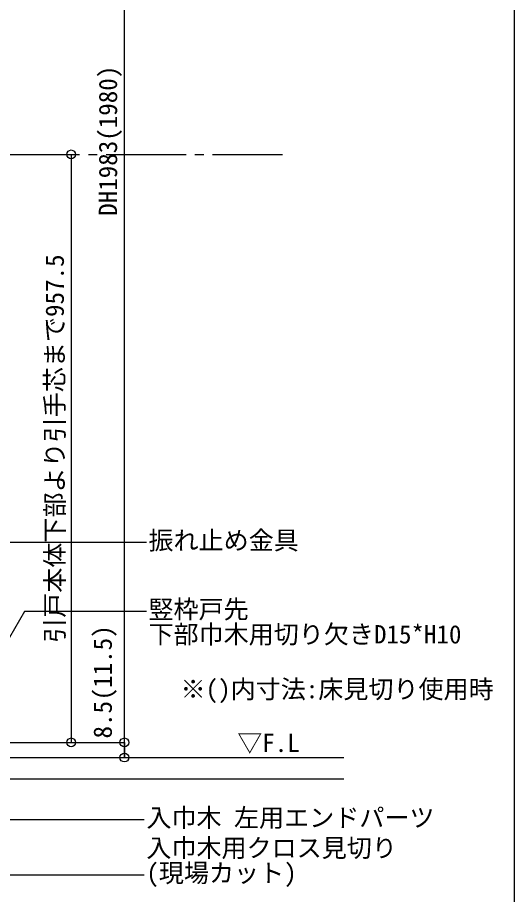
# Model space of a CAD drawing. Units: millimetres, scale not verified. Extents: x -1051 to 1051, y -744 to 744.
# Drawn here: x 707.5 to 987.5, y -243.7 to 250 of the extents above; entities that cross this region are included whole.
import ezdxf
from ezdxf.enums import TextEntityAlignment as Align

# ---------------------------------------------------------------- set-up
doc = ezdxf.new("R2010")
doc.units = ezdxf.units.MM
doc.header["$LTSCALE"] = 5
doc.linetypes.add('CHAIN2', pattern=[12, 9, -1, 1, -1])
for name, color, linetype in [('0-0', 7, 'Continuous'), ('1-0', 7, 'Continuous'), ('4-0', 4, 'Continuous'), ('4-1', 7, 'Continuous'), ('5-0', 7, 'Continuous')]:
    doc.layers.add(name, color=color, linetype=linetype)
doc.styles.add('ＭＳ ゴシック', font='')
doc.styles.get('ＭＳ ゴシック').set_extended_font_data('MS Gothic')

msp = doc.modelspace()

# ---------------------------------------------------------------- linework, layer by layer
at = {"layer": '0-0', "color": 2}
msp.add_line((987.5, -687.5), (987.5, 687.5), dxfattribs=at)
at = {"layer": '1-0'}
for p, q in [((332.752, -166.635), (891.398, -166.635)), ((332.752, -178.635), (891.398, -178.635))]:
    msp.add_line(p, q, dxfattribs=at)
at = {"layer": '4-0'}
for p, q in [((767.742, -158.133), (767.742, 519.865)), ((695.055, 172.933), (737.742, 172.933)), ((737.742, 172.933), (737.742, -158.134)), ((687.145, -158.134), (767.742, -158.134)), ((707.802, -158.134), (737.742, -158.134)), ((718.829, -158.133), (767.742, -158.133)), ((767.742, -158.134), (767.742, -166.635))]:
    msp.add_line(p, q, dxfattribs=at)
msp.add_lwpolyline([(687.145, -166.635), (767.742, -166.635), (767.742, -91.846)], dxfattribs=at)
for centre in [(737.742, 172.933), (737.742, -158.134), (767.742, -158.133), (767.742, -158.134), (767.742, -166.635)]:
    msp.add_circle(centre, 2.5, dxfattribs=at)
at = {"layer": '4-1', "color": 5, "linetype": 'CHAIN2'}
msp.add_line((517.463, 172.933), (856.773, 172.933), dxfattribs=at)
at = {"layer": '5-0', "color": 6}
for points in [[(780.103, -45.588), (676.242, -45.588), (612.876, -155.34)], [(780.103, -84.363), (711.364, -84.363), (669.046, -157.659)], [(778.913, -201.705), (701.406, -201.705), (677.117, -159.635)], [(778.913, -232.833), (685.326, -232.833), (645.345, -163.585)]]:
    msp.add_lwpolyline(points, dxfattribs=at)

# ---------------------------------------------------------------- texts
at = {"layer": '4-0', "style": 'ＭＳ ゴシック'}
for s, p in [('DH1983(1980)', (766.742, 138.391)), ('引戸本体下部より引手芯まで957.5', (736.742, -102.103)), ('(11.5)', (763.766, -134.462)), ('8.5', (763.766, -155.911))]:
    msp.add_text(s, height=10.35, rotation=90, dxfattribs=at).set_placement(p, align=Align.BOTTOM_LEFT)
at = {"layer": '4-1', "style": 'ＭＳ ゴシック'}
msp.add_text('※()内寸法:床見切り使用時', height=10.35, dxfattribs=at).set_placement((799.383, -136.389), align=Align.BOTTOM_LEFT)
at = {"layer": '5-0', "style": 'ＭＳ ゴシック'}
for s, p in [('振れ止め金具', (781.293, -52.644)), ('竪枠戸先', (781.293, -91.419)), ('下部巾木用切り欠きD15*H10', (781.293, -105.53)), ('▽F.L', (831.304, -166.635)), ('入巾木 左用エンドパーツ', (780.103, -208.76)), ('入巾木用クロス見切り', (780.103, -225.778)), ('(現場カット)', (780.103, -239.889))]:
    msp.add_text(s, height=10.35, dxfattribs=at).set_placement(p, align=Align.BOTTOM_LEFT)

doc.saveas('drawing.dxf')
